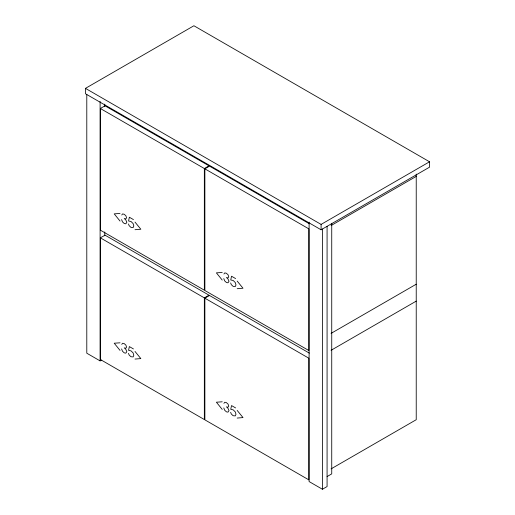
<?xml version="1.0" encoding="UTF-8"?>
<svg xmlns="http://www.w3.org/2000/svg" width="515" height="515" viewBox="0 0 515 515"><rect width="100%" height="100%" fill="white"/><g stroke="black" fill="none" stroke-linecap="round" stroke-linejoin="round"><path stroke-width="0.77" d="M121.733 215.025L122.609 213.899L124.237 214.285L125.892 215.791L126.574 217.819L125.815 218.907L124.237 218.495L125.815 219.944L126.838 222.319L125.815 223.806L124.237 223.504L122.48 221.881L121.604 219.583M121.733 344.374L122.609 343.248L124.237 343.634L125.892 345.14L126.574 347.168L125.815 348.256L124.237 347.844L125.815 349.292L126.838 351.668L125.815 353.155L124.237 352.852L122.48 351.23L121.604 348.925M223.903 274.012L224.785 272.886L226.413 273.272L228.068 274.785L228.75 276.812L227.984 277.894L226.413 277.488L227.984 278.93L229.014 281.306L227.984 282.793L226.413 282.49L224.656 280.875L223.78 278.57M223.903 403.361L224.785 402.234L226.413 402.621L228.068 404.133L228.75 406.161L227.984 407.243L226.413 406.837L227.984 408.279L229.014 410.655L227.984 412.142L226.413 411.839L224.656 410.217L223.78 407.919M85.458 88.368L193.91 25.75L429.542 161.787L429.542 167.169L321.09 229.787L85.458 93.743L85.458 88.368L321.09 224.405L429.542 161.787M100.367 108.504L105.028 105.813L209 165.836L204.339 168.527L100.367 108.504L100.367 230.166L204.339 290.19L204.339 168.527M204.873 168.836L308.839 228.86L308.839 350.528L204.873 290.499L204.873 168.836L209.528 166.145L309.341 223.774M100.367 237.846L105.028 235.162L209 295.185L204.339 297.876L100.367 237.846L100.367 359.515L204.339 419.538L204.339 297.876M204.873 298.185L308.839 358.208L308.839 479.871L204.873 419.847L204.873 298.185L209.528 295.494L309.341 353.123M331.074 225.557L416.229 176.394M86.79 94.58L86.79 353.213L100.103 360.893L101.429 360.127M331.074 333.385L416.229 284.222M331.074 350.297L416.229 301.127M331.074 468.882L416.229 419.719L416.229 174.089M327.077 476.568L331.737 473.877L331.737 223.285M309.109 222.132L309.109 481.564L322.422 489.25L327.077 486.559L327.077 226.323M135.007 229.716L140.833 229.239L135.007 222.094M237.177 288.709L243.009 288.233L237.177 281.081M135.007 359.064L140.833 358.588L135.007 351.442M237.177 418.058L243.009 417.581L237.177 410.429M120.04 213.455L114.214 213.867L120.04 221.077M222.216 272.448L216.384 272.86L222.216 280.07M120.04 342.803L114.214 343.215L120.04 350.425M222.216 401.797L216.384 402.209L222.216 409.419M133.443 219.596L129.349 217.233L128.583 220.987L131.061 221.534L133.14 223.619L133.803 225.943L133.14 227.572L130.945 227.373L129.156 225.699L128.46 223.954M235.613 278.583L231.525 276.22L230.752 279.973L233.237 280.521L235.31 282.606L235.979 284.93L235.31 286.559L233.115 286.359L231.332 284.686L230.63 282.941M133.443 348.938L129.349 346.582L128.583 350.335L131.061 350.882L133.14 352.968L133.803 355.292L133.14 356.921L130.945 356.721L129.156 355.047L128.46 353.303M235.613 407.931L231.525 405.569L230.752 409.322L233.237 409.869L235.31 411.955L235.979 414.279L235.31 415.908L233.115 415.708L231.332 414.034L230.63 412.29M322.422 229.014L322.422 489.25M321.09 224.405L321.09 229.787M104.757 104.12L104.757 106.425M104.757 231.93L104.757 235.773M100.103 101.468L100.103 360.893"/></g></svg>
